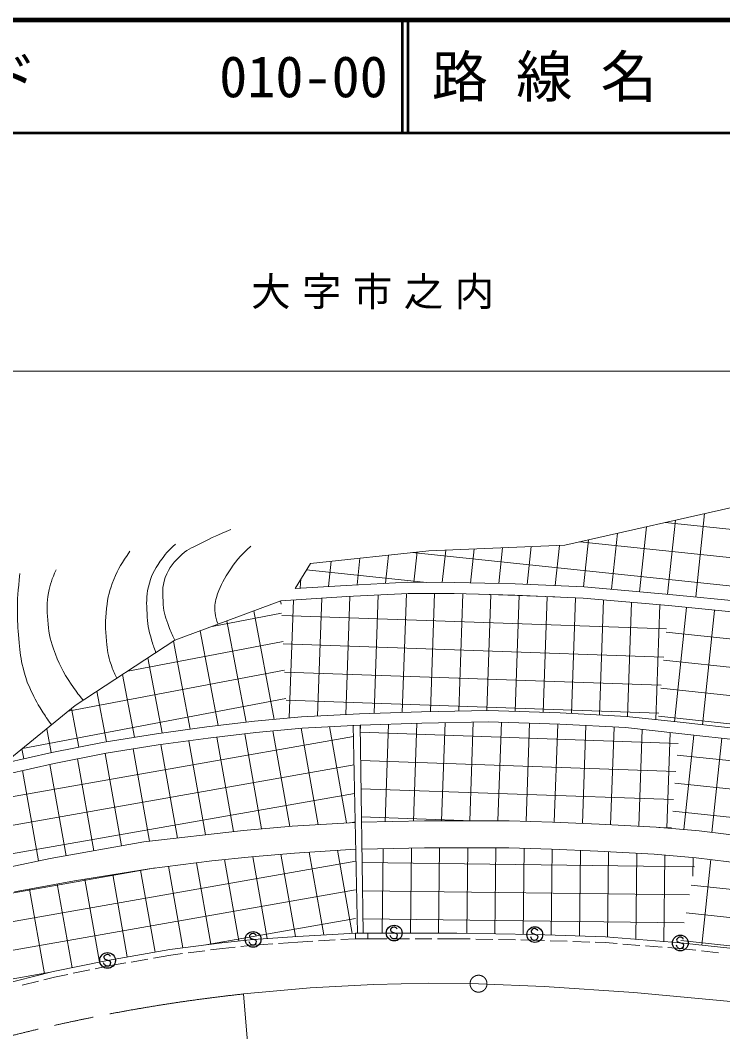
# Model space of a CAD drawing. Units: millimetres, scale not verified. Extents: x 40000 to 680000, y 20000 to 380000.
# Drawn here: x 143868 to 206209, y 290254 to 380000 of the extents above; entities that cross this region are included whole.
import ezdxf
from ezdxf.enums import TextEntityAlignment as Align

# ---------------------------------------------------------------- set-up
doc = ezdxf.new("R2010")
doc.units = ezdxf.units.MM
doc.header["$LTSCALE"] = 1000
doc.linetypes.add('CHAIN', pattern=[18.5, 12, -1.5, 3.5, -1.5])
for name, color, linetype, lineweight in [('M-BMK', 2, 'CHAIN', 13), ('M-STR-HTXT', 7, 'Continuous', 13), ('M-STR-STRC', 7, 'Continuous', 25), ('M-TTL', 2, 'Continuous', 140), ('M-TTL-LINE', 7, 'Continuous', 50), ('M-WORK', 1, 'Continuous', 13)]:
    doc.layers.add(name, color=color, linetype=linetype, lineweight=lineweight)
doc.layers.add('M-BMK-HTXT', color=7, linetype='Continuous')
doc.layers.add('M-TTL-TXT', color=7, linetype='Continuous')
doc.styles.add('ＭＳ ゴシック', font='')
doc.styles.get('ＭＳ ゴシック').set_extended_font_data('MS Gothic')

msp = doc.modelspace()

# ---------------------------------------------------------------- linework, layer by layer
at = {"layer": 'M-BMK'}
for p, q in [((169588, 294154), (175210, 294447)), ((175210, 294447), (180138, 294580)), ((180138, 294580), (184537, 294518)), ((184537, 294518), (190374, 294280)), ((163679, 293607), (169588, 294154)), ((190374, 294280), (198313, 293729)), ((198313, 293729), (215191, 292173))]:
    msp.add_line(p, q, dxfattribs=at)
msp.add_circle((184537, 294518), 750, dxfattribs=at)
msp.add_arc((179862, 144483), 150000, 96.19375, 126.60808, dxfattribs=at)
at = {"layer": 'M-STR-HTXT'}
for p, q in [((127345, 348877), (528595, 348877)), ((163679, 293607), (167510, 249134))]:
    msp.add_line(p, q, dxfattribs=at)
at = {"layer": 'M-STR-STRC'}
for p, q in [((164300, 298886), (164211, 298789)), ((164392, 298951), (164300, 298886)), ((164508, 298975), (164392, 298951)), ((164589, 298964), (164508, 298975)), ((164690, 298913), (164589, 298964)), ((164767, 298861), (164690, 298913)), ((164791, 298783), (164767, 298861)), ((176733, 299351), (176722, 299271)), ((176722, 299271), (176782, 299144)), ((176823, 299448), (176733, 299351)), ((176782, 299144), (176888, 299092)), ((176915, 299513), (176823, 299448)), ((176888, 299092), (177261, 298961)), ((177031, 299537), (176915, 299513)), ((177112, 299525), (177031, 299537)), ((177213, 299475), (177112, 299525)), ((177290, 299423), (177213, 299475)), ((177261, 298961), (177317, 298840)), ((177314, 299345), (177290, 299423)), ((189206, 299216), (189195, 299137)), ((189195, 299137), (189255, 299009)), ((189296, 299313), (189206, 299216)), ((189255, 299009), (189361, 298958)), ((189388, 299379), (189296, 299313)), ((189361, 298958), (189734, 298826)), ((189504, 299402), (189388, 299379)), ((189585, 299391), (189504, 299402)), ((189686, 299340), (189585, 299391)), ((189763, 299288), (189686, 299340)), ((189787, 299210), (189763, 299288)), ((164202, 298167), (164174, 298244)), ((164211, 298789), (164199, 298710)), ((164199, 298710), (164260, 298582)), ((164261, 298043), (164202, 298167)), ((164260, 298582), (164365, 298531)), ((164333, 297991), (164261, 298043)), ((164435, 297939), (164333, 297991)), ((164365, 298531), (164738, 298399)), ((164724, 298015), (164637, 297948)), ((164774, 298119), (164724, 298015)), ((164738, 298399), (164794, 298278)), ((164794, 298278), (164774, 298119)), ((176725, 298729), (176697, 298806)), ((176784, 298605), (176725, 298729)), ((176856, 298553), (176784, 298605)), ((176958, 298501), (176856, 298553)), ((177042, 298489), (176958, 298501)), ((177160, 298509), (177042, 298489)), ((177247, 298577), (177160, 298509)), ((177297, 298681), (177247, 298577)), ((177317, 298840), (177297, 298681)), ((189198, 298594), (189170, 298671)), ((189257, 298470), (189198, 298594)), ((189329, 298419), (189257, 298470)), ((189431, 298366), (189329, 298419)), ((189516, 298355), (189431, 298366)), ((189633, 298375), (189516, 298355)), ((189720, 298442), (189633, 298375)), ((189770, 298546), (189720, 298442)), ((189734, 298826), (189790, 298706)), ((189790, 298706), (189770, 298546)), ((202127, 298470), (202116, 298391)), ((202116, 298391), (202176, 298263)), ((202217, 298568), (202127, 298470)), ((202176, 298263), (202282, 298212)), ((202309, 298633), (202217, 298568)), ((202282, 298212), (202655, 298080)), ((202425, 298656), (202309, 298633)), ((202506, 298645), (202425, 298656)), ((202607, 298594), (202506, 298645)), ((202684, 298542), (202607, 298594)), ((202655, 298080), (202711, 297960)), ((202708, 298464), (202684, 298542)), ((202711, 297960), (202690, 297800)), ((151480, 297086), (151388, 297021)), ((151596, 297110), (151480, 297086)), ((151677, 297099), (151596, 297110)), ((151778, 297048), (151677, 297099)), ((164520, 297927), (164435, 297939)), ((164637, 297948), (164520, 297927)), ((202118, 297848), (202091, 297925)), ((202177, 297724), (202118, 297848)), ((202250, 297673), (202177, 297724)), ((202352, 297620), (202250, 297673)), ((202436, 297609), (202352, 297620)), ((202554, 297629), (202436, 297609)), ((202641, 297696), (202554, 297629)), ((202690, 297800), (202641, 297696)), ((151290, 296302), (151262, 296379)), ((151299, 296924), (151288, 296845)), ((151288, 296845), (151348, 296717)), ((151349, 296178), (151290, 296302)), ((151388, 297021), (151299, 296924)), ((151348, 296717), (151453, 296666)), ((151421, 296127), (151349, 296178)), ((151453, 296666), (151826, 296534)), ((151855, 296996), (151778, 297048)), ((151862, 296254), (151812, 296150)), ((151826, 296534), (151882, 296414)), ((151880, 296918), (151855, 296996)), ((151882, 296414), (151862, 296254)), ((151524, 296074), (151421, 296127)), ((151608, 296062), (151524, 296074)), ((151725, 296083), (151608, 296062)), ((151812, 296150), (151725, 296083))]:
    msp.add_line(p, q, dxfattribs=at)
for centre in [(164531, 298449), (177054, 299011), (189527, 298876), (202448, 298130), (151619, 296584)]:
    msp.add_circle(centre, 700, dxfattribs=at)
at = {"layer": 'M-TTL'}
msp.add_line((680000, 380000), (40000, 380000), dxfattribs=at)
at = {"layer": 'M-TTL-LINE'}
for p, q in [((177750, 380000), (177750, 370000)), ((178250, 380000), (178250, 370000)), ((40000, 370000), (680000, 370000))]:
    msp.add_line(p, q, dxfattribs=at)
at = {"layer": 'M-WORK'}
for p, q in [((192198, 333428), (215251, 338632)), ((203807, 328835), (204583, 336224)), ((198827, 329291), (199434, 335061)), ((201111, 335440), (258655, 329392)), ((201318, 329071), (202008, 335643)), ((193845, 329727), (194284, 333899)), ((196336, 329510), (196859, 334480)), ((180139, 332935), (192198, 333428)), ((181316, 330102), (181620, 332996)), ((183825, 330059), (184145, 333099)), ((186335, 330017), (186669, 333202)), ((188841, 329946), (189194, 333305)), ((191343, 329837), (191719, 333409)), ((193513, 333725), (258390, 326906)), ((169625, 331807), (180139, 332935)), ((173754, 329910), (174003, 332277)), ((176283, 330046), (176546, 332550)), ((178639, 332774), (258125, 324420)), ((178807, 330144), (179088, 332823)), ((168254, 329569), (169625, 331807)), ((169280, 331244), (179929, 330125)), ((171225, 329758), (171461, 332004)), ((168694, 329597), (168782, 330431)), ((168254, 329569), (172781, 329858)), ((172781, 329858), (178277, 330153)), ((178277, 330153), (182392, 330126)), ((182392, 330126), (187792, 329992)), ((187792, 329992), (193898, 329724)), ((193898, 329724), (201490, 329056)), ((157599, 324990), (167005, 328487)), ((167019, 328204), (166968, 328473)), ((167005, 328487), (172839, 328860)), ((167746, 318098), (168111, 328557)), ((170254, 318275), (170619, 328718)), ((172760, 318407), (173126, 328875)), ((172839, 328860), (178301, 329153)), ((175265, 318512), (175632, 329009)), ((177770, 318592), (178138, 329144)), ((178301, 329153), (182377, 329126)), ((180274, 318660), (180639, 329137)), ((182377, 329126), (187758, 328993)), ((182777, 318706), (183140, 329107)), ((184646, 329070), (191298, 328838)), ((185280, 318751), (185639, 329045)), ((187758, 328993), (193832, 328726)), ((187779, 318673), (188138, 328976)), ((190277, 318589), (190636, 328867)), ((192775, 318488), (193134, 328757)), ((193832, 328726), (201398, 328060)), ((195272, 318359), (195629, 328568)), ((201490, 329056), (208899, 328337)), ((166415, 317972), (164591, 327589)), ((197769, 318224), (198122, 328349)), ((200261, 317952), (200616, 328129)), ((201398, 328060), (208804, 327341)), ((201933, 317767), (202998, 327895)), ((204418, 317492), (205484, 327637)), ((160897, 326216), (167061, 327385)), ((163918, 317718), (162214, 326706)), ((167072, 327182), (201208, 325990)), ((161429, 317426), (159837, 325822)), ((148752, 319212), (157599, 324990)), ((158945, 317106), (157467, 324904)), ((201183, 325711), (257630, 319778)), ((153405, 322252), (167190, 324865)), ((167200, 324676), (200980, 323496)), ((156465, 316767), (155203, 323425)), ((200955, 323221), (257366, 317292)), ((148132, 318707), (167319, 322345)), ((153993, 316381), (152938, 321947)), ((167328, 322170), (200751, 321003)), ((151524, 315984), (150674, 320468)), ((200727, 320731), (257102, 314806)), ((144062, 315391), (167448, 319824)), ((167456, 319664), (200523, 318509)), ((142464, 314089), (148752, 319212)), ((149070, 315510), (148419, 318941)), ((173978, 318471), (179466, 318646)), ((179466, 318646), (185395, 318753)), ((185395, 318753), (191788, 318539)), ((160414, 317306), (164662, 317806)), ((164662, 317806), (168815, 318200)), ((168815, 318200), (173978, 318471)), ((179491, 317646), (185387, 317753)), ((183762, 308969), (184068, 317729)), ((185387, 317753), (191746, 317540)), ((186263, 308969), (186569, 317713)), ((191788, 318539), (197669, 318235)), ((197669, 318235), (202423, 317717)), ((200498, 318241), (256839, 312320)), ((202423, 317717), (209031, 316970)), ((146617, 315028), (146215, 317145)), ((155971, 316699), (160414, 317306)), ((160541, 316314), (164768, 316811)), ((164768, 316811), (168888, 317202)), ((167787, 308470), (166291, 316956)), ((170298, 308627), (168787, 317193)), ((168888, 317202), (174020, 317471)), ((172810, 308778), (171300, 317341)), ((173422, 317462), (173784, 299001)), ((174020, 317471), (179491, 317646)), ((174289, 299007), (174020, 317471)), ((174028, 316822), (202243, 315836)), ((174029, 316789), (174053, 317473)), ((176254, 308891), (176557, 317552)), ((178758, 308947), (179061, 317632)), ((181260, 308969), (181565, 317684)), ((188763, 308926), (189067, 317629)), ((191262, 308854), (191566, 317546)), ((191746, 317540), (197589, 317238)), ((193760, 308746), (194063, 317420)), ((196258, 308628), (196560, 317291)), ((197589, 317238), (202313, 316723)), ((198754, 308495), (199054, 317078)), ((201250, 308326), (201546, 316806)), ((138045, 310219), (173442, 316460)), ((146658, 315037), (151307, 315949)), ((151307, 315949), (155971, 316699)), ((156118, 315710), (160541, 316314)), ((160303, 307724), (158829, 316080)), ((162791, 308011), (161311, 316405)), ((165286, 308253), (163798, 316697)), ((202313, 316723), (208920, 315977)), ((202756, 308190), (203637, 316576)), ((205243, 307933), (206122, 316300)), ((142464, 314089), (146658, 315037)), ((144177, 314476), (144011, 315349)), ((151483, 314964), (156118, 315710)), ((155327, 307150), (153881, 315350)), ((157815, 307437), (156350, 315742)), ((146865, 314059), (151483, 314964)), ((150397, 306311), (148959, 314469)), ((152860, 306745), (151413, 314951)), ((174059, 314319), (202044, 313342)), ((202161, 314807), (256488, 309097)), ((132820, 306759), (173492, 313930)), ((142685, 313114), (146865, 314059)), ((145480, 305406), (144066, 313426)), ((147935, 305877), (146507, 313978)), ((174090, 311816), (201846, 310847)), ((201963, 312314), (256224, 306611)), ((130535, 303817), (173541, 311401)), ((201764, 309821), (255960, 304125)), ((173591, 308826), (167985, 308487)), ((173201, 308802), (173591, 308871)), ((174121, 309314), (184003, 308969)), ((174127, 308843), (179727, 308969)), ((179727, 308969), (187247, 308969)), ((187247, 308969), (191100, 308861)), ((191100, 308861), (195251, 308682)), ((163687, 308114), (154833, 307093)), ((167985, 308487), (163687, 308114)), ((195251, 308682), (200298, 308412)), ((200298, 308412), (204105, 308068)), ((200526, 308392), (201648, 308353)), ((204105, 308068), (210582, 307301)), ((154833, 307093), (146521, 305628)), ((164379, 305768), (168192, 306102)), ((168192, 306102), (173638, 306459)), ((170796, 298843), (169501, 306188)), ((173310, 298982), (172011, 306353)), ((174181, 306444), (179754, 306569)), ((175989, 299007), (176083, 306486)), ((178490, 299008), (178584, 306542)), ((179754, 306569), (187214, 306569)), ((180990, 299009), (181084, 306569)), ((183490, 298992), (183584, 306569)), ((185989, 298944), (186085, 306569)), ((187214, 306569), (191014, 306462)), ((188489, 298896), (188584, 306530)), ((190988, 298827), (191084, 306459)), ((191014, 306462), (195135, 306285)), ((193487, 298742), (193582, 306351)), ((195135, 306285), (200126, 306018)), ((195986, 298649), (196081, 306234)), ((198484, 298449), (198580, 306101)), ((128292, 297388), (173636, 305383)), ((146521, 305628), (142898, 304855)), ((155319, 304721), (160860, 305413)), ((160787, 298020), (159513, 305245)), ((160860, 305413), (164379, 305768)), ((163274, 298312), (162002, 305528)), ((165774, 298533), (164496, 305778)), ((168283, 298702), (166996, 305997)), ((174198, 305265), (203709, 304896)), ((200126, 306018), (203855, 305681)), ((200982, 298248), (201078, 305932)), ((203555, 304069), (203575, 305706)), ((203855, 305681), (210302, 304917)), ((204351, 297929), (205150, 305528)), ((142294, 302395), (155881, 304791)), ((148676, 303655), (155319, 304721)), ((155834, 297316), (154550, 304597)), ((158306, 297695), (157029, 304934)), ((143348, 302660), (148676, 303655)), ((148462, 295934), (147151, 303370)), ((150912, 296438), (149613, 303805)), ((153371, 296888), (152082, 304201)), ((127487, 294707), (173631, 302844)), ((146019, 295394), (144693, 302912)), ((174234, 302764), (203244, 302401)), ((203406, 303272), (255268, 297821)), ((202947, 300807), (255010, 295335)), ((160335, 297961), (173627, 300304)), ((174271, 300263), (202779, 299907)), ((168474, 298715), (173625, 298999)), ((173625, 298999), (174716, 299011)), ((173630, 298495), (173625, 298999)), ((174716, 299011), (174721, 298507)), ((174716, 299011), (182600, 299009)), ((182600, 299009), (189527, 298876)), ((189527, 298876), (195814, 298663)), ((157143, 297543), (161761, 298147)), ((161761, 298147), (164531, 298449)), ((164531, 298449), (168474, 298715)), ((164575, 297951), (166290, 298067)), ((166789, 298100), (168505, 298216)), ((168505, 298216), (169830, 298289)), ((170329, 298317), (171827, 298400)), ((172326, 298427), (173652, 298500)), ((174721, 298507), (173630, 298495)), ((174716, 298511), (176406, 298511)), ((176906, 298511), (178406, 298510)), ((178906, 298510), (180406, 298510)), ((180906, 298510), (182596, 298509)), ((182596, 298509), (183805, 298486)), ((184305, 298476), (185805, 298448)), ((186305, 298438), (187804, 298409)), ((188304, 298400), (189514, 298376)), ((189514, 298376), (190401, 298346)), ((190901, 298329), (192400, 298278)), ((192900, 298262), (194399, 298211)), ((194899, 298194), (195786, 298164)), ((195786, 298164), (196851, 298078)), ((195814, 298663), (202448, 298130)), ((197349, 298038), (198844, 297918)), ((202448, 298130), (211772, 297144)), ((202487, 298341), (254751, 292848)), ((151619, 296584), (157143, 297543)), ((157218, 297049), (158280, 297188)), ((158775, 297252), (160263, 297447)), ((160758, 297512), (161820, 297650)), ((161820, 297650), (162949, 297774)), ((163446, 297828), (164575, 297951)), ((199343, 297878), (200838, 297758)), ((201336, 297718), (202402, 297632)), ((202402, 297632), (203828, 297482)), ((204325, 297429), (205817, 297271)), ((146788, 295589), (151619, 296584)), ((151712, 296093), (153234, 296357)), ((153726, 296442), (155204, 296699)), ((155697, 296785), (157218, 297049)), ((126682, 292027), (146562, 295532)), ((140554, 294009), (146788, 295589)), ((146900, 295102), (148082, 295345)), ((148572, 295446), (150041, 295749)), ((150531, 295849), (151712, 296093)), ((144034, 294375), (145488, 294744)), ((145972, 294867), (146900, 295102))]:
    msp.add_line(p, q, dxfattribs=at)
for points, knots in [([(157599, 324990), (157314, 325541), (157235, 325725), (157050, 326216), (156775, 326948), (156615, 327377), (156565, 328158), (156504, 329097), (156421, 329676), (156742, 330561), (157078, 331486), (157503, 331927), (158216, 332604), (158798, 333156), (159284, 333257), (159992, 333634), (160968, 334152), (161333, 334290), (162568, 334806)], [0, 0, 0, 0, 1, 1, 1, 2, 2, 2, 3, 3, 3, 4, 4, 4, 5, 5, 5, 6, 6, 6, 6]), ([(155909, 323886), (155695, 324419), (155643, 324593), (155508, 325058), (155252, 325936), (155151, 326452), (155117, 327366), (155083, 328290), (155031, 328829), (155241, 329729), (155465, 330681), (155732, 331199), (156289, 332002), (156740, 332652), (156976, 332897), (157639, 333512)], [0, 0, 0, 0, 1, 1, 1, 2, 2, 2, 3, 3, 3, 4, 4, 4, 5, 5, 5, 5]), ([(161419, 326410), (161262, 326842), (161214, 327015), (161167, 327418), (161104, 327952), (161130, 328275), (161285, 328791), (161557, 329697), (161825, 330173), (162315, 330981), (162945, 332019), (163335, 332363), (164328, 333350)], [0, 0, 0, 0, 1, 1, 1, 2, 2, 2, 3, 3, 3, 4, 4, 4, 4]), ([(152450, 321628), (152172, 322167), (152094, 322357), (151923, 322846), (151651, 323625), (151591, 324097), (151521, 324919), (151424, 326049), (151404, 326695), (151527, 327822), (151638, 328846), (151791, 329421), (152166, 330380), (152576, 331431), (152863, 331820), (153605, 332884)], [0, 0, 0, 0, 1, 1, 1, 2, 2, 2, 3, 3, 3, 4, 4, 4, 5, 5, 5, 5]), ([(149454, 319671), (148932, 320296), (148785, 320513), (148401, 321084), (147633, 322225), (147294, 322938), (146820, 324228), (146469, 325185), (146376, 325769), (146305, 326786), (146239, 327727), (146199, 328274), (146376, 329201), (146534, 330026), (146667, 330361), (147051, 331243)], [0, 0, 0, 0, 1, 1, 1, 2, 2, 2, 3, 3, 3, 4, 4, 4, 5, 5, 5, 5]), ([(146642, 317493), (146227, 318047), (146113, 318219), (145805, 318705), (145298, 319504), (145064, 319985), (144680, 320848), (144398, 321480), (144289, 321858), (144123, 322530), (143911, 323389), (143855, 323887), (143768, 324768), (143667, 325796), (143631, 326375), (143620, 327408), (143605, 328784), (143672, 329276), (143833, 330925)], [0, 0, 0, 0, 1, 1, 1, 2, 2, 2, 3, 3, 3, 4, 4, 4, 5, 5, 5, 6, 6, 6, 6])]:
    msp.add_open_spline(points, degree=3, knots=knots, dxfattribs=at)

# ---------------------------------------------------------------- texts
at = {"layer": 'M-BMK-HTXT', "insert": (164358, 355787), "char_height": 2566, "attachment_point": 4, "style": 'ＭＳ ゴシック'}
msp.add_mtext('\\T1.29;大字市之内', dxfattribs=at)
at = {"layer": 'M-TTL-TXT', "style": 'ＭＳ ゴシック'}
for s, p in [('図面コード', (120380, 375000)), ('路 線 名', (180380, 375000)), ('010-00', (161521, 375000))]:
    msp.add_text(s, height=3666, dxfattribs=at).set_placement(p, align=Align.MIDDLE_LEFT)

doc.saveas('drawing.dxf')
